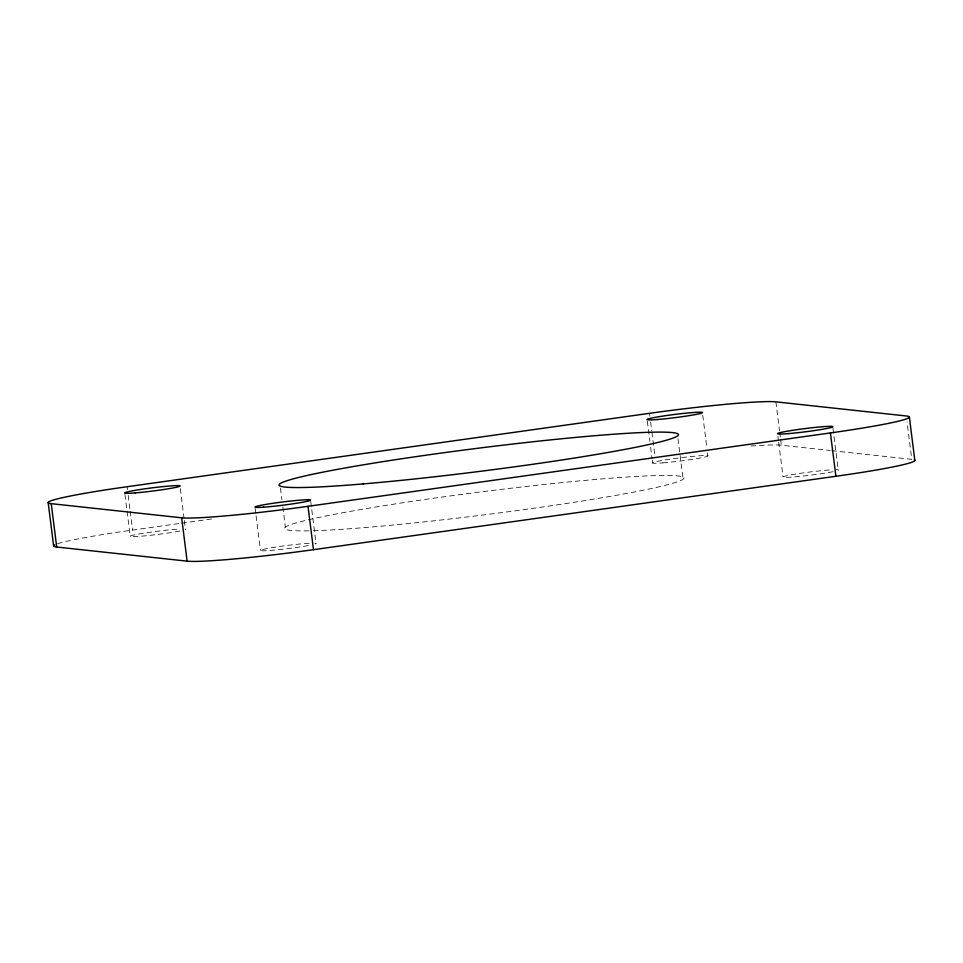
<?xml version="1.0" encoding="UTF-8"?>
<svg xmlns="http://www.w3.org/2000/svg" width="963" height="963" viewBox="0 0 963 963"><rect width="100%" height="100%" fill="white"/><g stroke="black" fill="none" stroke-linecap="round" stroke-linejoin="round"><path stroke-width="0.72" stroke-dasharray="4.82 3.61" d="M57.636 543.746A105.039 6.043 -7.2 0 1 132.581 530.071L180.213 523.378M181.706 523.174L212.955 518.78M751.008 446.025A105.039 6.043 -7.2 0 1 781.354 445.207L830.25 450.503M831.731 450.66L911.768 459.339L907.014 421.77M832.971 428.342L838.267 470.245A28.011 1.613 -7.2 0 0 836.125 469.679M775.877 401.848L779.524 430.75M779.705 432.194L780.439 437.972M780.62 439.417L781.354 445.207M777.923 436.371L778.477 440.705M778.658 442.149L783.039 476.829M702.749 415.294L706.77 447.085M707.504 452.863L707.865 455.752M678 438.767L683.116 479.225M649.519 413.32L649.881 416.209M650.615 421.999L651.71 430.666M651.891 432.11L654.816 455.234M647.317 421.156L649.869 441.391M650.603 447.169L652.059 458.725M652.24 460.17L652.613 463.059M310.736 501.506L316.02 543.409M280.438 488.109L281.894 499.665M282.809 506.899L285.361 527.122M255.159 508.56L255.893 514.338M256.074 515.783L260.455 550.463M180.298 488.674L184.126 519.021M184.306 520.465L185.402 529.132A28.011 1.613 -7.2 0 1 185.353 529.566M127.104 486.724L127.477 489.613M128.199 495.391L130.029 509.848M130.21 511.293L132.581 530.071M124.949 494.573L130.246 536.487M308.834 530.842A201.327 11.592 -7.2 0 1 488.265 490.986A201.327 11.592 -7.2 0 1 655.647 487.591A201.327 11.592 -7.2 0 1 310.17 530.818M832.995 471.689A28.011 1.613 -7.2 0 1 792.248 477.07A28.011 1.613 -7.2 0 1 791.514 474.771A28.011 1.613 -7.2 0 1 832.393 469.788M179.756 531.046A28.011 1.613 -7.2 0 1 138.901 536.379A28.011 1.613 -7.2 0 1 139.202 533.947A28.011 1.613 -7.2 0 1 179.997 529.036M308.232 545.552A28.011 1.613 -7.2 0 1 267.257 550.643A28.011 1.613 -7.2 0 1 271.903 547.682A28.011 1.613 -7.2 0 1 312.06 543.108M314.949 543.132A28.011 1.613 -7.2 0 1 315.202 543.939M662.821 462.866A28.011 1.613 -7.2 0 0 707.697 456.197A28.011 1.613 -7.2 0 0 670.188 459.158A28.011 1.613 -7.2 0 0 662.821 462.866"/><path stroke-width="1.44" d="M51.232 503.661L181.646 517.793A105.039 6.043 -7.2 0 0 308.004 506.321L830.419 432.929A105.039 6.043 -7.2 0 0 906.291 415.98L775.877 401.848A105.039 6.043 -7.2 0 0 649.519 413.32L127.104 486.724A105.039 6.043 -7.2 0 0 51.232 503.661L56.709 547.02L187.123 561.152A105.039 6.043 -7.2 0 0 313.481 549.68L835.896 476.276A105.039 6.043 -7.2 0 0 914.188 459.808M909.373 417.172L914.85 460.531M830.419 432.929L835.896 476.276M308.004 506.321L313.481 549.68M181.646 517.793L187.123 561.152M48.15 502.469L53.627 545.828M56.709 547.02A105.039 6.043 -7.2 0 1 54.747 544.889M363.183 483.908A201.327 11.592 -7.2 0 0 677.639 435.878A201.327 11.592 -7.2 0 0 395.456 459.7A201.327 11.592 -7.2 0 0 363.183 483.908M657.344 419.519A28.011 1.613 -7.2 0 0 702.22 412.85A28.011 1.613 -7.2 0 0 664.711 415.811A28.011 1.613 -7.2 0 0 657.344 419.519M263.453 507.188A28.011 1.613 -7.2 0 0 309.725 500.591A28.011 1.613 -7.2 0 0 275.105 502.987A28.011 1.613 -7.2 0 0 263.453 507.188M135.277 492.887A28.011 1.613 -7.2 0 0 179.876 486.219A28.011 1.613 -7.2 0 0 141.898 489.264A28.011 1.613 -7.2 0 0 135.277 492.887M788.661 433.579A28.011 1.613 -7.2 0 0 832.79 426.898A28.011 1.613 -7.2 0 0 794.078 430.1A28.011 1.613 -7.2 0 0 788.661 433.579"/></g></svg>
